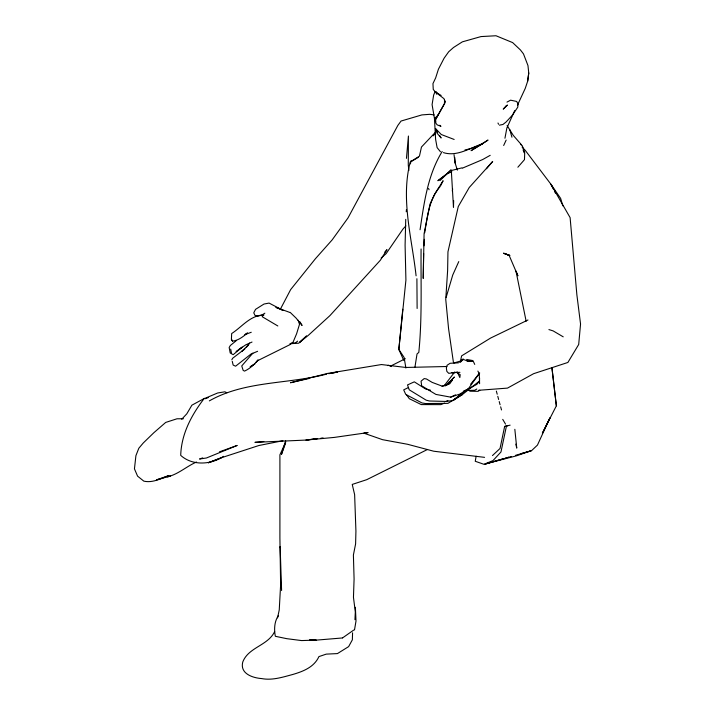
<?xml version="1.0" encoding="UTF-8"?>
<svg xmlns="http://www.w3.org/2000/svg" width="715" height="715" viewBox="0 0 715 715"><rect width="100%" height="100%" fill="white"/><g stroke="black" fill="none" stroke-linecap="round" stroke-linejoin="round"><path stroke-width="1.07" d="M423.638 253.432L423.217 278.412L424.084 233.707L430.037 204.079L434.657 194.176L443.094 180.734L440.52 185.963M469.138 388.486L476.86 384.321L479.515 381.006L479.577 377.985M405.736 219.362L405.092 245.191L405.914 280.119L398.836 349.429L403.716 360.288M453.659 200.575L453.48 207.252L451.362 171.189M352.567 632.829L352.361 639.809L348.634 646.619L337.435 653.59L326.237 654.127L318.926 656.602C314.091 667.202 303.214 671.412 292.73 674.486C282.613 677.177 272.254 680.591 261.672 678.58C252.493 677.883 239.722 673.601 242.769 661.992C248.463 647.155 267.866 645.716 274.64 631.613M524.479 159.329L524.712 152.715L522.281 145.663L520.52 144.359M245.71 333.932L247.551 332.958C243.1 336.622 238.444 340.51 232.491 341.118L231.41 339.33L231.669 333.548C242.036 326.916 250.223 315.172 263.987 314.966M354.935 619.673L355.319 612.058L353.46 597.302L354.086 578.998L353.398 555.01L355.605 543.9L355.927 531.111L354.631 494.646L352.236 484.421L366.741 479.676L427.57 449.44M423.977 245.835L424.335 239.328M406.46 158.364L408.417 136.02L408.274 165.076L408.864 170.501M406.236 211.792L406.442 209.611M402.777 309.246L398.836 349.429L404.109 357.437L405.888 368.028M517.526 105.078L525.275 88.329L527.67 81.188L528.751 73.01L527.965 65.548L523.478 53.893L520.44 49.97L512.637 42.596L495.987 35.75L480.989 36.581L462.364 41.845L453.48 47.521L448.689 51.766L444.078 58.237L438.411 69.239L435.667 77.864L432.959 83.601L433.254 89.447L435.417 92.02L437.875 93.656M527.67 81.188L528.751 73.01M420.062 229.747C424.102 202.81 427.642 175.121 442.183 151.491M414.968 366.983L417.033 353.943L418.811 352.397C422.243 318.077 420.76 283.444 421.081 248.99M424.692 232.813C427.284 216.815 429.018 199.628 439.94 186.794M354.506 629.906L355.999 621.058L355.382 607.294M476.136 456.224L475.252 461.273L483.948 464.303L492.966 460.612L500.965 451.987L506.292 426.801M452.291 191.066L452.667 188.939M504.942 138.263L506.864 128.003L514.693 110.619M410.428 163.86L411.045 160.741M277.563 617.876L279.243 609.931L280.629 584.682L279.905 537.796L279.905 454.847L285.741 441.95M510.126 425.148L504.638 426.444L500.044 448.466L492.483 455.562M460.228 362.165L461.631 355.856L490.588 338.07L527.965 319.98M460.898 361.835L461.434 359.851L463.275 358.957M446.142 297.377L452.738 275.025L458.771 261.592M285.66 440.896L281.46 454.463L285.589 443.103M435.095 91.592L433.648 95.095L432.083 104.605L434.443 118.35L435.605 139.3L437.115 147.621L440.458 151.759M503.673 145.494L506.149 140.077M556.359 405.825L551.926 367.662L556.359 405.825L542.363 433.21L549.951 417.837L537.457 445.088L531.522 450.7L515.658 455.285M280.405 309.139L290.647 289.602L315.351 258.812L332.153 239.9L347.991 217.959L397.862 125.402L401.061 121.041L421.859 114.918L429.742 114.32L434.112 114.874M231.812 359.806L232.616 358.295L244.861 348.884L242.036 351.128L248.677 344.844L246.318 347.195L249.526 343.12L248.99 343.879M263.442 314.511L262.226 316.727L277.831 325.969M435.721 119.334L445.231 102.415L444.015 98.715L435.417 92.02L441.128 95.453M278.367 615.669C274.319 621.487 273.97 629.504 275.355 636.296L286.76 638.674L301.596 640.577L316.191 640.095L309.801 639.773M454.776 371.934L444.238 385.68M449.717 383.83L452.246 380.192L448.385 384.125M252.878 353.121L241.75 365.928L243.172 370.406L244.53 371.112C249.776 368.752 254.281 364.516 257.981 360.119L255.899 362.407M470.64 384.214L479.685 372.962L468.2 388.96L452.961 400.507L445.981 401.437L429.42 400.999L426.185 400.177L409.266 389.836L407.514 384.929L414.307 381.837L425.613 389.005L430.555 390.238M437.625 115.66L438.17 114.99L434.952 118.19L435.873 121.255M486.459 168.767L492.68 161.447L469.255 187.482L458.27 206.546L447.956 251.832L447.617 270.627L445.749 299.406L448.573 328.694L453.48 362.728M517.866 167.221L524.229 159.937M384.759 252.127L386.985 249.669L380.344 260.242L329.865 315.681L308.272 335.389L299.791 342.208L306.547 335.952L298.727 343.2L289.959 343.718M257.981 360.119L257.337 360.825L289.629 344.809L293.025 342.253L296.6 333.771L299.514 324.306L298.182 320.222M405.879 225.877L402.965 229.068L386.127 253.646L381.167 257.981M446.643 385.028L449.619 381.756L445.123 385.984M181.717 419.24L186.803 413.824L191.897 405.182L204.57 398.309M435.775 131.873L421.466 147.031L419.446 156.138L410.222 161.965C400.534 199.619 411.983 238.175 416.085 275.829M433.102 135.841L435.355 133.491M223.5 456.349C211.095 464.813 192.353 465.983 180.707 455.366C181.369 434.121 191.289 415.352 203.972 398.773L217.628 392.991L224.903 391.811L226.852 392.776M439.984 180.573L451.147 169.866L445.436 175.139L437.875 180.725L446.705 173.915L451.835 171.797M236.084 340.832L230.328 345.497L229.166 347.508L230.212 352.978L233.17 354.694L242.215 347.168L238.73 349.599M297.628 341.127L295.331 342.994L291.032 343.245M479.515 381.006L462.471 394.466L452.961 400.507L465.081 391.132M342.61 637.869L353.782 630.031M459.584 362.165L463.526 359.475L468.897 361.522L471.14 360.896M196.482 462.024C186.535 466.386 178.196 474.313 167.551 476.807L170.456 476.002L156.451 479.863L168.436 475.743C160.598 478.684 152.465 483.134 143.822 481.15L137.575 476.145L134.447 468.861L135.913 455.652L138.835 448.225L143.277 442.978L153.832 432.736L165.701 422.422L176.998 418.784L183.398 418.749M264.863 313.188L261.86 315.083L258.204 316.039L255.121 315.538L253.754 312.848L255.541 309.354L264.014 304.036L269.072 303.08L283.131 310.426L275.91 307.379L289.459 312.294M476.798 389.031L474.778 390.283L467.503 390.462M479.845 390.202L478.022 391.337L469.737 391.203M236.111 351.414L245.799 344.809L252.011 342.056M412.153 160.982L418.32 157.336M490.204 155.316L482.714 159.525L462.328 168.195M506.989 102.111L510.59 100.18L516.623 101.441L518.098 103.872L517.776 107.161L512.521 115.052L506.086 121.997L502.949 124.482L499.428 125.152M390.462 366.169L405.334 358.689M209.343 400.883C245.057 380.577 287.823 384.348 326.621 374.115M442.111 386.297L449.145 383.803L442.344 386.207L432.146 382.382L426.444 378.968L424.183 378.584L421.055 381.167L421.644 385.805L435.891 394.412L450.656 397.138L455.527 394.859M463.32 391.23L468.2 388.96L459.852 394.072L450.656 397.138M244.664 334.745L251.26 332.261M462.176 360.557L454.061 362.925M445.981 401.437L447.921 400.615M458.592 396.101L462.471 394.466L447.921 403.358L425.479 403.546L421.984 402.956L405.754 394.412L403.689 389.881L408.435 387.539M257.606 351.306L250.867 354.148L235.601 366.196L233.17 365.088L232.259 361.343M444.614 403.072L440.896 404.627L421.26 404.583L409.311 398.702L406.781 395.163M205.366 398.729L208.396 397.513M221.114 457.832L208.351 462.757L221.114 457.832L258.848 445.525L282.89 440.726M202.694 457.886L199.556 459.021L206.456 457.984L237.192 445.445L219.425 451.853M484.993 464.151L506.14 458.038M508.258 457.421L511.431 456.51M503.378 458.735L485.262 463.946L516.596 455.795L531.084 450.772L520.431 453.837M505.514 458.127L508.705 457.207M451.871 170.385L461.881 167.873M387.584 365.571L388.567 365.329L391.498 366.554M309.675 378.351L290.469 382.74L327.613 373.418L381.435 364.543L405.816 367.456L446.902 366.509M331.018 373.471L337.417 372.006L328.784 373.695M504.638 426.444L507.784 425.738M464.965 149.944C473.178 148.309 481.284 145.038 488.032 140.042L471.078 150.659L482.714 143.706C470.13 147.844 457.117 156.934 443.416 152.626M320.847 438.215L323.055 437.929M316.861 438.67L305.966 440.074L254.933 442.353L263.835 441.53M317.63 438.626L305.966 440.074L334.379 437.401L368.091 432.575L364.856 432.673M342.556 637.95L315.44 640.202L310.006 639.88M478.639 390.283L507.489 388.111L533.622 373.686L567.889 362.46L578.694 344.496L580.553 324.038L576.871 294.794L570.114 217.628L550.908 184.22L525.23 150.329L522.057 146.986M451.943 372.649L455.535 372.497L448.743 373.337L446.839 371.38L446.348 367.939L447.107 365.249L450.119 363.292L458.503 362.827M452.148 372.649L459.924 372.327M467.047 361.012L472.588 361.433M484.573 457.35L433.719 451.219L407.541 444.274L382.552 439.68L363.738 433.111M466.627 359.448L472.937 360.592L474.733 364.409M548.905 329.579L553.133 330.893L563.223 336.837M509.679 255.452L503.637 253.253L509.858 255.452M503.637 253.253L509.348 255.327M454.159 139.461L441.262 134.509L435.873 128.897M507.284 254.567L509.178 255.478L517.901 275.82L515.989 271.074M456.17 372.184L460.21 374.66L459.852 377.547L457.207 371.854M498.534 124.222L497.98 122.998M439.779 125.223L440.949 126.341L437.231 124.893L435.998 123.391L435.221 120.12L444.471 103.568L444.533 100.225L444.998 101.682M290.12 312.339L296.135 318.148L302.088 325.441L299.907 321.759M521.414 144.734L513.281 135.385L507.105 125.545M439.662 135.573L441.128 137.986L437.196 133.339L435.381 128.494L437.589 132.141M231.41 339.33L232.491 341.118M502.734 419.374L505.514 424.093M553.437 189.189L550.908 184.22L560.64 198.413L562.83 205.849M554.456 191.182L555.466 193.175M477.897 371.076L479.247 373.936L479.604 383.732M428.535 188.429L429.072 189.743M523.094 149.855L524.131 152.724M435.953 92.271L436.579 94.112L436.445 91.913M454.034 154.646L455.106 163.02L457.377 170.152M509.786 129.647L511.931 137.2M496.353 391.096L497.211 394.233M497.783 396.333L498.641 399.479M499.213 401.571L500.08 404.717M500.652 406.817L501.51 409.963M515.855 444.131L516.748 448.117L514.836 429.304M526.142 321.241L516.203 272.165M230.686 349.108L231.41 352.79M454.767 157.479L455.106 163.02M281.594 590.527L280.137 546.653L280.164 547.44M416.899 278.725L417.122 308.469M454.266 377.136L446.535 385.215L454.266 377.136M505.88 106.213L503.217 109.145L507.444 105.06L505.88 106.213M254.763 363.962L250.268 366.786L254.763 363.962"/></g></svg>
